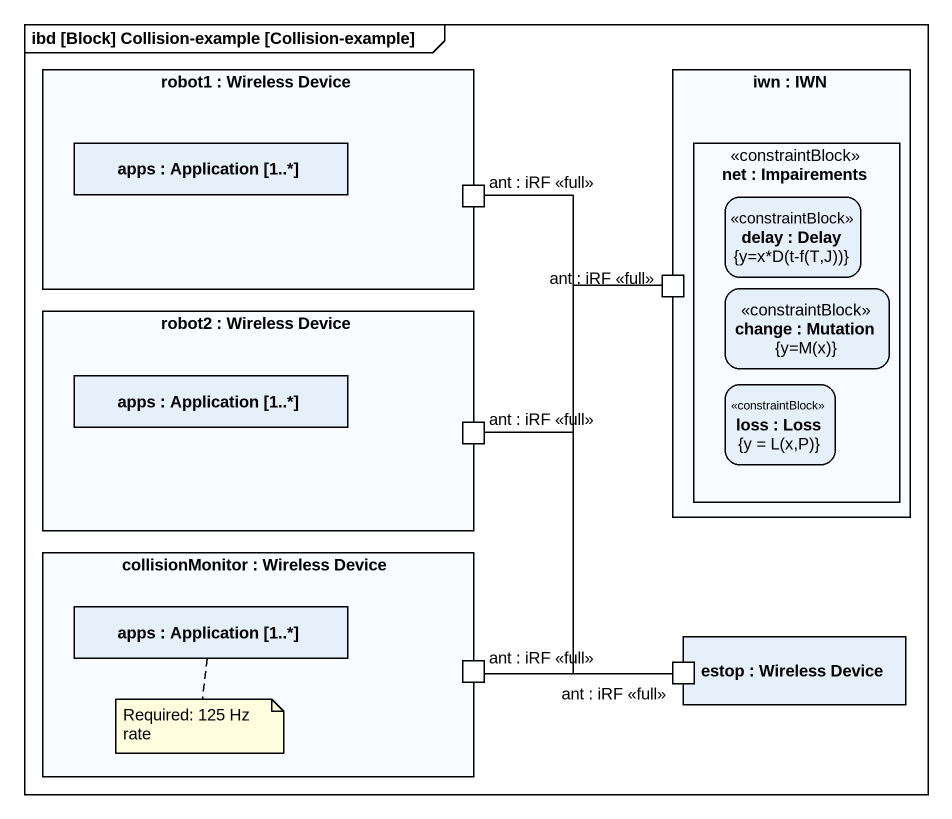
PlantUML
@startuml
mainframe ibd [Block] Collision-example [Collision-example]
rectangle "robot1 : Wireless Device" as robot1 {
  rectangle "apps : Application [1..*]" as apps
  port "ant : iRF <<full>>" as ant_iRF_full
}
rectangle "iwn : IWN" as iwn {
  rectangle "net : Impairements" as net <<constraintBlock>> {
    rectangle "delay : Delay\n{y=x*D(t-f(T,J))}" as delay <<constraintBlock>>
    rectangle "change : Mutation\n{y=M(x)}" as change <<constraintBlock>>
    rectangle "loss : Loss\n{y = L(x,P)}" as loss <<constraintBlock>>
  }
  port "ant : iRF <<full>>" as ant_iRF_full_2
}
rectangle "robot2 : Wireless Device" as robot2 {
  rectangle "apps : Application [1..*]" as apps_2
  port "ant : iRF <<full>>" as ant_iRF_full_3
}
rectangle "collisionMonitor : Wireless Device" as collisionMonitor {
  rectangle "apps : Application [1..*]" as apps_3
  port "ant : iRF <<full>>" as ant_iRF_full_4
}
rectangle "estop : Wireless Device" as estop {
  port "ant : iRF <<full>>" as ant_iRF_full_5
}
ant_iRF_full -right- ant_iRF_full_2
ant_iRF_full_2 -- ant_iRF_full_4
ant_iRF_full_3 -up- ant_iRF_full_2
ant_iRF_full_5 -up- ant_iRF_full_2
note bottom of apps_3 : Required: 125 Hz rate
@enduml
